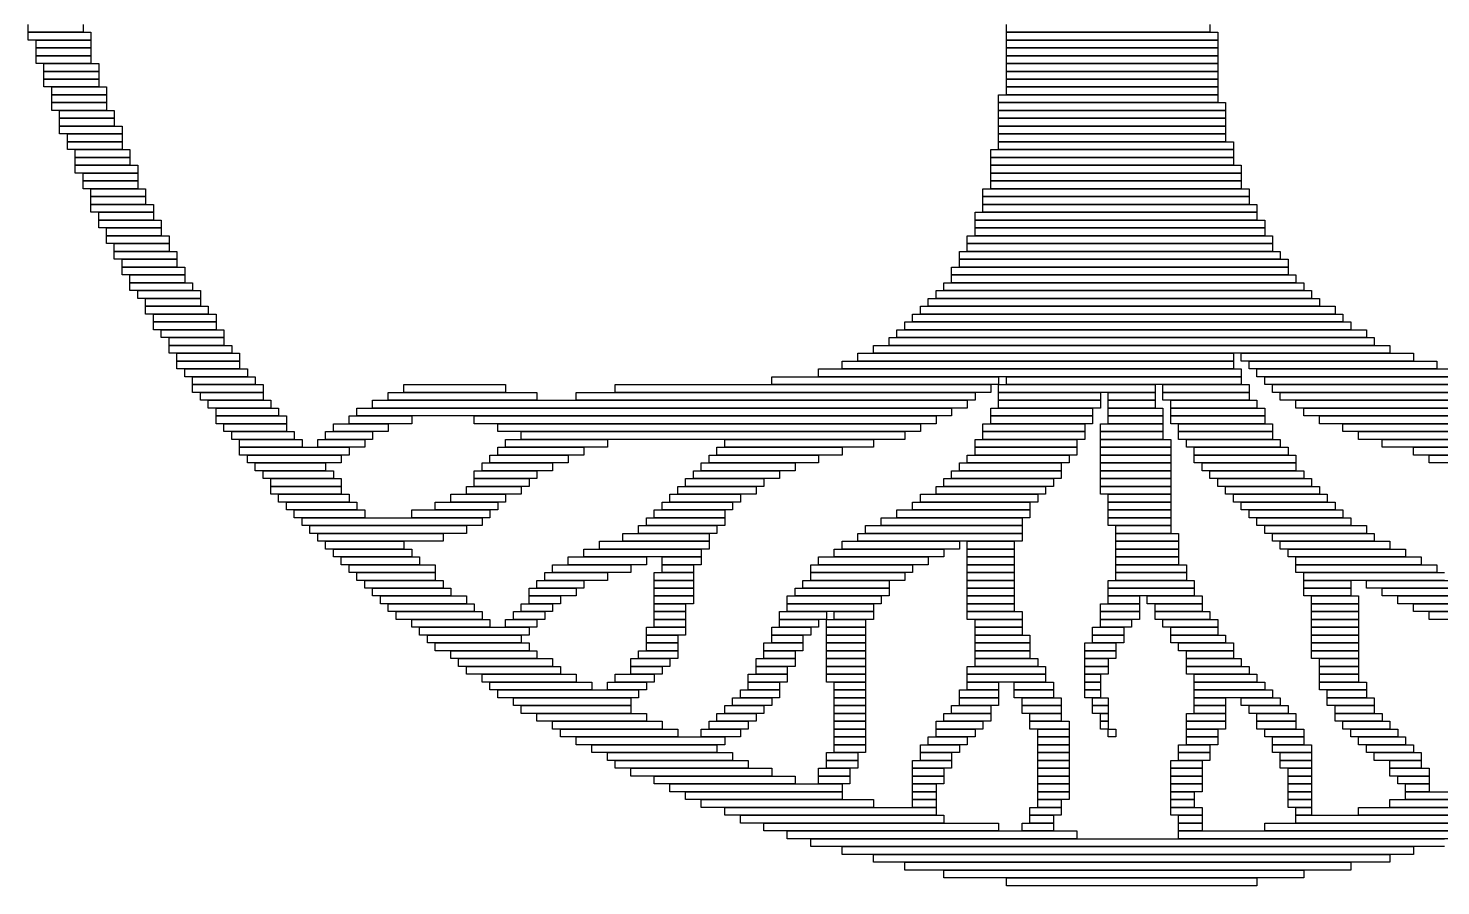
# Model space of a CAD drawing. Extents: x 28 to 995, y 169 to 891.
# Drawn here: x 34 to 214.5, y 596 to 705.5 of the extents above; entities that cross this region are included whole.
import ezdxf

# ---------------------------------------------------------------- set-up
doc = ezdxf.new("R2010")
doc.units = 0

msp = doc.modelspace()

# ---------------------------------------------------------------- linework, layer by layer
for p, q in [((34, 705), (34, 706)), ((41, 706), (41, 705)), ((159, 705), (159, 706)), ((185, 706), (185, 705)), ((41, 705), (34, 705)), ((34, 705), (42, 705)), ((34, 704), (34, 705)), ((42, 704), (34, 704)), ((35, 704), (42, 704)), ((35, 703), (35, 704)), ((42, 705), (42, 704)), ((42, 704), (42, 703)), ((185, 705), (159, 705)), ((159, 705), (186, 705)), ((159, 704), (159, 705)), ((186, 704), (159, 704)), ((159, 704), (186, 704)), ((159, 703), (159, 704)), ((186, 705), (186, 704)), ((186, 704), (186, 703)), ((42, 703), (35, 703)), ((35, 703), (42, 703)), ((35, 702), (35, 703)), ((42, 703), (42, 702)), ((186, 703), (159, 703)), ((159, 703), (186, 703)), ((159, 702), (159, 703)), ((186, 703), (186, 702)), ((42, 702), (35, 702)), ((35, 702), (42, 702)), ((35, 701), (35, 702)), ((42, 701), (35, 701)), ((36, 701), (43, 701)), ((36, 700), (36, 701)), ((42, 702), (42, 701)), ((43, 701), (43, 700)), ((186, 702), (159, 702)), ((159, 702), (186, 702)), ((159, 701), (159, 702)), ((186, 701), (159, 701)), ((159, 701), (186, 701)), ((159, 700), (159, 701)), ((186, 702), (186, 701)), ((186, 701), (186, 700)), ((43, 700), (36, 700)), ((36, 700), (43, 700)), ((36, 699), (36, 700)), ((43, 699), (36, 699)), ((36, 699), (43, 699)), ((36, 698), (36, 699)), ((43, 700), (43, 699)), ((43, 699), (43, 698)), ((186, 700), (159, 700)), ((159, 700), (186, 700)), ((159, 699), (159, 700)), ((186, 699), (159, 699)), ((159, 699), (186, 699)), ((159, 698), (159, 699)), ((186, 700), (186, 699)), ((186, 699), (186, 698)), ((43, 698), (36, 698)), ((37, 698), (44, 698)), ((37, 697), (37, 698)), ((44, 697), (37, 697)), ((37, 697), (44, 697)), ((37, 696), (37, 697)), ((44, 698), (44, 697)), ((44, 697), (44, 696)), ((158, 697), (186, 697)), ((158, 696), (158, 697)), ((186, 698), (159, 698)), ((159, 698), (186, 698)), ((159, 697), (159, 698)), ((186, 697), (159, 697)), ((186, 698), (186, 697)), ((186, 697), (186, 696)), ((44, 696), (37, 696)), ((37, 696), (44, 696)), ((37, 695), (37, 696)), ((44, 695), (37, 695)), ((38, 695), (45, 695)), ((38, 694), (38, 695)), ((44, 696), (44, 695)), ((45, 695), (45, 694)), ((186, 696), (158, 696)), ((158, 696), (187, 696)), ((158, 695), (158, 696)), ((187, 695), (158, 695)), ((158, 695), (187, 695)), ((158, 694), (158, 695)), ((187, 696), (187, 695)), ((187, 695), (187, 694)), ((45, 694), (38, 694)), ((38, 694), (45, 694)), ((38, 693), (38, 694)), ((45, 694), (45, 693)), ((187, 694), (158, 694)), ((158, 694), (187, 694)), ((158, 693), (158, 694)), ((187, 694), (187, 693)), ((45, 693), (38, 693)), ((38, 693), (46, 693)), ((38, 692), (38, 693)), ((46, 692), (38, 692)), ((39, 692), (46, 692)), ((39, 691), (39, 692)), ((46, 693), (46, 692)), ((46, 692), (46, 691)), ((187, 693), (158, 693)), ((158, 693), (187, 693)), ((158, 692), (158, 693)), ((187, 692), (158, 692)), ((158, 692), (187, 692)), ((158, 691), (158, 692)), ((187, 693), (187, 692)), ((187, 692), (187, 691)), ((46, 691), (39, 691)), ((39, 691), (46, 691)), ((39, 690), (39, 691)), ((46, 690), (39, 690)), ((40, 690), (47, 690)), ((40, 689), (40, 690)), ((46, 691), (46, 690)), ((47, 690), (47, 689)), ((157, 690), (188, 690)), ((157, 689), (157, 690)), ((187, 691), (158, 691)), ((158, 691), (188, 691)), ((158, 690), (158, 691)), ((188, 690), (158, 690)), ((188, 691), (188, 690)), ((188, 690), (188, 689)), ((47, 689), (40, 689)), ((40, 689), (47, 689)), ((40, 688), (40, 689)), ((47, 688), (40, 688)), ((40, 688), (48, 688)), ((40, 687), (40, 688)), ((47, 689), (47, 688)), ((48, 688), (48, 687)), ((188, 689), (157, 689)), ((157, 689), (188, 689)), ((157, 688), (157, 689)), ((188, 688), (157, 688)), ((157, 688), (189, 688)), ((157, 687), (157, 688)), ((188, 689), (188, 688)), ((189, 688), (189, 687)), ((48, 687), (40, 687)), ((41, 687), (48, 687)), ((41, 686), (41, 687)), ((48, 686), (41, 686)), ((41, 686), (48, 686)), ((41, 685), (41, 686)), ((48, 687), (48, 686)), ((48, 686), (48, 685)), ((189, 687), (157, 687)), ((157, 687), (189, 687)), ((157, 686), (157, 687)), ((189, 686), (157, 686)), ((157, 686), (189, 686)), ((157, 685), (157, 686)), ((189, 687), (189, 686)), ((189, 686), (189, 685)), ((48, 685), (41, 685)), ((42, 685), (49, 685)), ((42, 684), (42, 685)), ((49, 685), (49, 684)), ((156, 685), (190, 685)), ((156, 684), (156, 685)), ((189, 685), (157, 685)), ((190, 685), (190, 684)), ((49, 684), (42, 684)), ((42, 684), (49, 684)), ((42, 683), (42, 684)), ((49, 683), (42, 683)), ((42, 683), (50, 683)), ((42, 682), (42, 683)), ((49, 684), (49, 683)), ((50, 683), (50, 682)), ((190, 684), (156, 684)), ((156, 684), (190, 684)), ((156, 683), (156, 684)), ((190, 683), (156, 683)), ((156, 683), (191, 683)), ((156, 682), (156, 683)), ((190, 684), (190, 683)), ((191, 683), (191, 682)), ((50, 682), (42, 682)), ((43, 682), (50, 682)), ((43, 681), (43, 682)), ((50, 681), (43, 681)), ((43, 681), (51, 681)), ((43, 680), (43, 681)), ((50, 682), (50, 681)), ((51, 681), (51, 680)), ((155, 682), (191, 682)), ((155, 681), (155, 682)), ((191, 681), (155, 681)), ((155, 681), (192, 681)), ((155, 680), (155, 681)), ((191, 682), (156, 682)), ((191, 682), (191, 681)), ((192, 681), (192, 680)), ((51, 680), (43, 680)), ((44, 680), (51, 680)), ((44, 679), (44, 680)), ((51, 679), (44, 679)), ((44, 679), (52, 679)), ((44, 678), (44, 679)), ((51, 680), (51, 679)), ((52, 679), (52, 678)), ((154, 679), (193, 679)), ((154, 678), (154, 679)), ((192, 680), (155, 680)), ((155, 680), (192, 680)), ((155, 679), (155, 680)), ((192, 679), (155, 679)), ((192, 680), (192, 679)), ((193, 679), (193, 678)), ((52, 678), (44, 678)), ((45, 678), (52, 678)), ((45, 677), (45, 678)), ((52, 677), (45, 677)), ((45, 677), (53, 677)), ((45, 676), (45, 677)), ((52, 678), (52, 677)), ((53, 677), (53, 676)), ((153, 677), (194, 677)), ((153, 676), (153, 677)), ((193, 678), (154, 678)), ((154, 678), (193, 678)), ((154, 677), (154, 678)), ((193, 677), (154, 677)), ((193, 678), (193, 677)), ((194, 677), (194, 676)), ((53, 676), (45, 676)), ((46, 676), (53, 676)), ((46, 675), (46, 676)), ((53, 676), (53, 675)), ((194, 676), (153, 676)), ((153, 676), (195, 676)), ((153, 675), (153, 676)), ((195, 676), (195, 675)), ((53, 675), (46, 675)), ((46, 675), (54, 675)), ((46, 674), (46, 675)), ((54, 674), (46, 674)), ((47, 674), (54, 674)), ((47, 673), (47, 674)), ((54, 675), (54, 674)), ((54, 674), (54, 673)), ((152, 675), (195, 675)), ((152, 674), (152, 675)), ((195, 674), (152, 674)), ((152, 674), (196, 674)), ((152, 673), (152, 674)), ((195, 675), (153, 675)), ((195, 675), (195, 674)), ((196, 674), (196, 673)), ((54, 673), (47, 673)), ((47, 673), (55, 673)), ((47, 672), (47, 673)), ((55, 672), (47, 672)), ((48, 672), (56, 672)), ((48, 671), (48, 672)), ((55, 673), (55, 672)), ((56, 672), (56, 671)), ((150, 672), (198, 672)), ((150, 671), (150, 672)), ((151, 673), (197, 673)), ((151, 672), (151, 673)), ((197, 672), (151, 672)), ((196, 673), (152, 673)), ((197, 673), (197, 672)), ((198, 672), (198, 671)), ((56, 671), (48, 671)), ((49, 671), (56, 671)), ((49, 670), (49, 671)), ((56, 670), (49, 670)), ((49, 670), (57, 670)), ((49, 669), (49, 670)), ((56, 671), (56, 670)), ((57, 670), (57, 669)), ((148, 670), (201, 670)), ((148, 669), (148, 670)), ((149, 671), (199, 671)), ((149, 670), (149, 671)), ((199, 670), (149, 670)), ((198, 671), (150, 671)), ((199, 671), (199, 670)), ((201, 670), (201, 669)), ((57, 669), (49, 669)), ((50, 669), (58, 669)), ((50, 668), (50, 669)), ((58, 668), (50, 668)), ((50, 668), (58, 668)), ((50, 667), (50, 668)), ((58, 669), (58, 668)), ((58, 668), (58, 667)), ((146, 668), (203, 668)), ((146, 667), (146, 668)), ((147, 669), (202, 669)), ((147, 668), (147, 669)), ((202, 668), (147, 668)), ((201, 669), (148, 669)), ((202, 669), (202, 668)), ((203, 668), (203, 667)), ((58, 667), (50, 667)), ((51, 667), (59, 667)), ((51, 666), (51, 667)), ((59, 667), (59, 666)), ((145, 667), (205, 667)), ((145, 666), (145, 667)), ((203, 667), (146, 667)), ((205, 667), (205, 666)), ((59, 666), (51, 666)), ((52, 666), (59, 666)), ((52, 665), (52, 666)), ((59, 665), (52, 665)), ((52, 665), (60, 665)), ((52, 664), (52, 665)), ((59, 666), (59, 665)), ((60, 665), (60, 664)), ((142, 665), (208, 665)), ((142, 664), (142, 665)), ((144, 666), (206, 666)), ((144, 665), (144, 666)), ((206, 665), (144, 665)), ((205, 666), (145, 666)), ((206, 666), (206, 665)), ((208, 665), (208, 664)), ((60, 664), (52, 664)), ((53, 664), (61, 664)), ((53, 663), (53, 664)), ((61, 663), (53, 663)), ((53, 663), (61, 663)), ((53, 662), (53, 663)), ((61, 664), (61, 663)), ((61, 663), (61, 662)), ((138, 663), (188, 663)), ((138, 662), (138, 663)), ((140, 664), (188, 664)), ((140, 663), (140, 664)), ((188, 663), (140, 663)), ((208, 664), (142, 664)), ((188, 664), (188, 663)), ((188, 663), (188, 662)), ((189, 664), (211, 664)), ((189, 663), (189, 664)), ((211, 663), (189, 663)), ((190, 663), (214, 663)), ((190, 662), (190, 663)), ((211, 664), (211, 663)), ((214, 663), (214, 662)), ((61, 662), (53, 662)), ((54, 662), (62, 662)), ((54, 661), (54, 662)), ((62, 661), (54, 661)), ((55, 661), (63, 661)), ((55, 660), (55, 661)), ((62, 662), (62, 661)), ((63, 661), (63, 660)), ((129, 661), (158, 661)), ((129, 660), (129, 661)), ((135, 662), (189, 662)), ((135, 661), (135, 662)), ((189, 661), (135, 661)), ((188, 662), (138, 662)), ((158, 661), (158, 660)), ((159, 661), (189, 661)), ((159, 660), (159, 661)), ((189, 662), (189, 661)), ((189, 661), (189, 660)), ((214, 662), (190, 662)), ((191, 662), (219, 662)), ((191, 661), (191, 662)), ((219, 661), (191, 661)), ((192, 661), (239, 661)), ((192, 660), (192, 661)), ((63, 660), (55, 660)), ((55, 660), (64, 660)), ((55, 659), (55, 660)), ((64, 659), (55, 659)), ((56, 659), (64, 659)), ((56, 658), (56, 659)), ((64, 660), (64, 659)), ((64, 659), (64, 658)), ((80, 659), (99, 659)), ((80, 658), (80, 659)), ((82, 660), (95, 660)), ((82, 659), (82, 660)), ((95, 659), (82, 659)), ((95, 660), (95, 659)), ((99, 659), (99, 658)), ((104, 659), (155, 659)), ((104, 658), (104, 659)), ((109, 660), (157, 660)), ((109, 659), (109, 660)), ((157, 659), (109, 659)), ((158, 660), (129, 660)), ((155, 659), (155, 658)), ((157, 660), (157, 659)), ((158, 660), (178, 660)), ((158, 659), (158, 660)), ((178, 659), (158, 659)), ((158, 659), (171, 659)), ((158, 658), (158, 659)), ((189, 660), (159, 660)), ((171, 659), (171, 658)), ((172, 659), (178, 659)), ((172, 658), (172, 659)), ((178, 660), (178, 659)), ((178, 659), (178, 658)), ((179, 660), (190, 660)), ((179, 659), (179, 660)), ((190, 659), (179, 659)), ((179, 659), (190, 659)), ((179, 658), (179, 659)), ((190, 660), (190, 659)), ((190, 659), (190, 658)), ((239, 660), (192, 660)), ((193, 660), (243, 660)), ((193, 659), (193, 660)), ((243, 659), (193, 659)), ((194, 659), (246, 659)), ((194, 658), (194, 659)), ((64, 658), (56, 658)), ((57, 658), (65, 658)), ((57, 657), (57, 658)), ((65, 658), (65, 657)), ((78, 658), (154, 658)), ((78, 657), (78, 658)), ((99, 658), (80, 658)), ((155, 658), (104, 658)), ((154, 658), (154, 657)), ((171, 658), (158, 658)), ((158, 658), (171, 658)), ((158, 657), (158, 658)), ((171, 658), (171, 657)), ((178, 658), (172, 658)), ((172, 658), (178, 658)), ((172, 657), (172, 658)), ((178, 658), (178, 657)), ((190, 658), (179, 658)), ((180, 658), (191, 658)), ((180, 657), (180, 658)), ((191, 658), (191, 657)), ((246, 658), (194, 658)), ((196, 658), (271, 658)), ((196, 657), (196, 658)), ((65, 657), (57, 657)), ((58, 657), (66, 657)), ((58, 656), (58, 657)), ((66, 656), (58, 656)), ((58, 656), (67, 656)), ((58, 655), (58, 656)), ((66, 657), (66, 656)), ((67, 656), (67, 655)), ((75, 656), (83, 656)), ((75, 655), (75, 656)), ((76, 657), (152, 657)), ((76, 656), (76, 657)), ((152, 656), (76, 656)), ((154, 657), (78, 657)), ((83, 656), (83, 655)), ((91, 656), (150, 656)), ((91, 655), (91, 656)), ((150, 656), (150, 655)), ((152, 657), (152, 656)), ((157, 657), (170, 657)), ((157, 656), (157, 657)), ((170, 656), (157, 656)), ((157, 656), (170, 656)), ((157, 655), (157, 656)), ((171, 657), (158, 657)), ((170, 657), (170, 656)), ((170, 656), (170, 655)), ((178, 657), (172, 657)), ((172, 657), (179, 657)), ((172, 656), (172, 657)), ((179, 656), (172, 656)), ((172, 656), (179, 656)), ((172, 655), (172, 656)), ((179, 657), (179, 656)), ((179, 656), (179, 655)), ((191, 657), (180, 657)), ((180, 657), (192, 657)), ((180, 656), (180, 657)), ((192, 656), (180, 656)), ((180, 656), (192, 656)), ((180, 655), (180, 656)), ((192, 657), (192, 656)), ((192, 656), (192, 655)), ((271, 657), (196, 657)), ((197, 657), (273, 657)), ((197, 656), (197, 657)), ((273, 656), (197, 656)), ((199, 656), (258, 656)), ((199, 655), (199, 656)), ((67, 655), (58, 655)), ((59, 655), (67, 655)), ((59, 654), (59, 655)), ((67, 654), (59, 654)), ((60, 654), (68, 654)), ((60, 653), (60, 654)), ((67, 655), (67, 654)), ((68, 654), (68, 653)), ((72, 654), (78, 654)), ((72, 653), (72, 654)), ((73, 655), (80, 655)), ((73, 654), (73, 655)), ((80, 654), (73, 654)), ((83, 655), (75, 655)), ((78, 654), (78, 653)), ((80, 655), (80, 654)), ((150, 655), (91, 655)), ((94, 655), (148, 655)), ((94, 654), (94, 655)), ((148, 654), (94, 654)), ((97, 654), (146, 654)), ((97, 653), (97, 654)), ((146, 654), (146, 653)), ((148, 655), (148, 654)), ((156, 655), (169, 655)), ((156, 654), (156, 655)), ((169, 654), (156, 654)), ((156, 654), (169, 654)), ((156, 653), (156, 654)), ((170, 655), (157, 655)), ((169, 655), (169, 654)), ((169, 654), (169, 653)), ((171, 655), (179, 655)), ((171, 654), (171, 655)), ((179, 654), (171, 654)), ((171, 654), (179, 654)), ((171, 653), (171, 654)), ((179, 655), (172, 655)), ((179, 655), (179, 654)), ((179, 654), (179, 653)), ((192, 655), (180, 655)), ((181, 655), (193, 655)), ((181, 654), (181, 655)), ((193, 654), (181, 654)), ((181, 654), (193, 654)), ((181, 653), (181, 654)), ((193, 655), (193, 654)), ((193, 654), (193, 653)), ((258, 655), (199, 655)), ((202, 655), (253, 655)), ((202, 654), (202, 655)), ((253, 654), (202, 654)), ((204, 654), (229, 654)), ((204, 653), (204, 654)), ((68, 653), (60, 653)), ((61, 653), (69, 653)), ((61, 652), (61, 653)), ((69, 652), (61, 652)), ((61, 652), (75, 652)), ((61, 651), (61, 652)), ((69, 653), (69, 652)), ((71, 653), (77, 653)), ((71, 652), (71, 653)), ((77, 652), (71, 652)), ((78, 653), (72, 653)), ((75, 652), (75, 651)), ((77, 653), (77, 652)), ((94, 652), (105, 652)), ((94, 651), (94, 652)), ((95, 653), (108, 653)), ((95, 652), (95, 653)), ((108, 652), (95, 652)), ((146, 653), (97, 653)), ((105, 652), (105, 651)), ((108, 653), (108, 652)), ((122, 652), (138, 652)), ((122, 651), (122, 652)), ((123, 653), (142, 653)), ((123, 652), (123, 653)), ((142, 652), (123, 652)), ((138, 652), (138, 651)), ((142, 653), (142, 652)), ((155, 653), (168, 653)), ((155, 652), (155, 653)), ((168, 652), (155, 652)), ((155, 652), (168, 652)), ((155, 651), (155, 652)), ((169, 653), (156, 653)), ((168, 653), (168, 652)), ((168, 652), (168, 651)), ((179, 653), (171, 653)), ((171, 653), (180, 653)), ((171, 652), (171, 653)), ((180, 652), (171, 652)), ((171, 652), (180, 652)), ((171, 651), (171, 652)), ((180, 653), (180, 652)), ((180, 652), (180, 651)), ((193, 653), (181, 653)), ((182, 653), (194, 653)), ((182, 652), (182, 653)), ((194, 652), (182, 652)), ((183, 652), (195, 652)), ((183, 651), (183, 652)), ((194, 653), (194, 652)), ((195, 652), (195, 651)), ((229, 653), (204, 653)), ((207, 653), (224, 653)), ((207, 652), (207, 653)), ((224, 652), (207, 652)), ((211, 652), (226, 652)), ((211, 651), (211, 652)), ((75, 651), (61, 651)), ((62, 651), (74, 651)), ((62, 650), (62, 651)), ((74, 650), (62, 650)), ((63, 650), (72, 650)), ((63, 649), (63, 650)), ((72, 650), (72, 649)), ((74, 651), (74, 650)), ((92, 650), (101, 650)), ((92, 649), (92, 650)), ((93, 651), (103, 651)), ((93, 650), (93, 651)), ((103, 650), (93, 650)), ((105, 651), (94, 651)), ((101, 650), (101, 649)), ((103, 651), (103, 650)), ((120, 650), (132, 650)), ((120, 649), (120, 650)), ((121, 651), (135, 651)), ((121, 650), (121, 651)), ((135, 650), (121, 650)), ((138, 651), (122, 651)), ((132, 650), (132, 649)), ((135, 651), (135, 650)), ((153, 650), (166, 650)), ((153, 649), (153, 650)), ((154, 651), (167, 651)), ((154, 650), (154, 651)), ((167, 650), (154, 650)), ((168, 651), (155, 651)), ((166, 650), (166, 649)), ((167, 651), (167, 650)), ((180, 651), (171, 651)), ((171, 651), (180, 651)), ((171, 650), (171, 651)), ((180, 650), (171, 650)), ((171, 650), (180, 650)), ((171, 649), (171, 650)), ((180, 651), (180, 650)), ((180, 650), (180, 649)), ((195, 651), (183, 651)), ((183, 651), (196, 651)), ((183, 650), (183, 651)), ((196, 650), (183, 650)), ((184, 650), (196, 650)), ((184, 649), (184, 650)), ((196, 651), (196, 650)), ((196, 650), (196, 649)), ((226, 651), (211, 651)), ((213, 651), (227, 651)), ((213, 650), (213, 651)), ((227, 650), (213, 650)), ((72, 649), (63, 649)), ((64, 649), (73, 649)), ((64, 648), (64, 649)), ((73, 648), (64, 648)), ((65, 648), (74, 648)), ((65, 647), (65, 648)), ((73, 649), (73, 648)), ((74, 648), (74, 647)), ((91, 649), (99, 649)), ((91, 648), (91, 649)), ((99, 648), (91, 648)), ((91, 648), (98, 648)), ((91, 647), (91, 648)), ((101, 649), (92, 649)), ((98, 648), (98, 647)), ((99, 649), (99, 648)), ((118, 648), (128, 648)), ((118, 647), (118, 648)), ((119, 649), (130, 649)), ((119, 648), (119, 649)), ((130, 648), (119, 648)), ((132, 649), (120, 649)), ((128, 648), (128, 647)), ((130, 649), (130, 648)), ((151, 648), (165, 648)), ((151, 647), (151, 648)), ((152, 649), (166, 649)), ((152, 648), (152, 649)), ((166, 648), (152, 648)), ((166, 649), (153, 649)), ((165, 648), (165, 647)), ((166, 649), (166, 648)), ((180, 649), (171, 649)), ((171, 649), (180, 649)), ((171, 648), (171, 649)), ((180, 648), (171, 648)), ((171, 648), (180, 648)), ((171, 647), (171, 648)), ((180, 649), (180, 648)), ((180, 648), (180, 647)), ((196, 649), (184, 649)), ((185, 649), (197, 649)), ((185, 648), (185, 649)), ((197, 648), (185, 648)), ((186, 648), (198, 648)), ((186, 647), (186, 648)), ((197, 649), (197, 648)), ((198, 648), (198, 647)), ((74, 647), (65, 647)), ((65, 647), (74, 647)), ((65, 646), (65, 647)), ((74, 647), (74, 646)), ((90, 647), (97, 647)), ((90, 646), (90, 647)), ((98, 647), (91, 647)), ((97, 647), (97, 646)), ((117, 647), (127, 647)), ((117, 646), (117, 647)), ((128, 647), (118, 647)), ((127, 647), (127, 646)), ((150, 647), (164, 647)), ((150, 646), (150, 647)), ((165, 647), (151, 647)), ((164, 647), (164, 646)), ((180, 647), (171, 647)), ((171, 647), (180, 647)), ((171, 646), (171, 647)), ((180, 647), (180, 646)), ((198, 647), (186, 647)), ((187, 647), (199, 647)), ((187, 646), (187, 647)), ((199, 647), (199, 646)), ((74, 646), (65, 646)), ((66, 646), (75, 646)), ((66, 645), (66, 646)), ((75, 645), (66, 645)), ((67, 645), (76, 645)), ((67, 644), (67, 645)), ((75, 646), (75, 645)), ((76, 645), (76, 644)), ((86, 645), (94, 645)), ((86, 644), (86, 645)), ((88, 646), (95, 646)), ((88, 645), (88, 646)), ((95, 645), (88, 645)), ((97, 646), (90, 646)), ((94, 645), (94, 644)), ((95, 646), (95, 645)), ((115, 645), (124, 645)), ((115, 644), (115, 645)), ((116, 646), (125, 646)), ((116, 645), (116, 646)), ((125, 645), (116, 645)), ((127, 646), (117, 646)), ((124, 645), (124, 644)), ((125, 646), (125, 645)), ((147, 645), (162, 645)), ((147, 644), (147, 645)), ((148, 646), (163, 646)), ((148, 645), (148, 646)), ((163, 645), (148, 645)), ((164, 646), (150, 646)), ((162, 645), (162, 644)), ((163, 646), (163, 645)), ((180, 646), (171, 646)), ((172, 646), (180, 646)), ((172, 645), (172, 646)), ((180, 645), (172, 645)), ((172, 645), (180, 645)), ((172, 644), (172, 645)), ((180, 646), (180, 645)), ((180, 645), (180, 644)), ((199, 646), (187, 646)), ((188, 646), (200, 646)), ((188, 645), (188, 646)), ((200, 645), (188, 645)), ((189, 645), (201, 645)), ((189, 644), (189, 645)), ((200, 646), (200, 645)), ((201, 645), (201, 644)), ((76, 644), (67, 644)), ((68, 644), (77, 644)), ((68, 643), (68, 644)), ((77, 643), (68, 643)), ((69, 643), (92, 643)), ((69, 642), (69, 643)), ((77, 644), (77, 643)), ((83, 644), (93, 644)), ((83, 643), (83, 644)), ((93, 643), (83, 643)), ((94, 644), (86, 644)), ((92, 643), (92, 642)), ((93, 644), (93, 643)), ((113, 643), (123, 643)), ((113, 642), (113, 643)), ((114, 644), (123, 644)), ((114, 643), (114, 644)), ((123, 643), (114, 643)), ((124, 644), (115, 644)), ((123, 644), (123, 643)), ((123, 643), (123, 642)), ((143, 643), (161, 643)), ((143, 642), (143, 643)), ((145, 644), (162, 644)), ((145, 643), (145, 644)), ((162, 643), (145, 643)), ((162, 644), (147, 644)), ((161, 643), (161, 642)), ((162, 644), (162, 643)), ((180, 644), (172, 644)), ((172, 644), (180, 644)), ((172, 643), (172, 644)), ((180, 643), (172, 643)), ((172, 643), (180, 643)), ((172, 642), (172, 643)), ((180, 644), (180, 643)), ((180, 643), (180, 642)), ((201, 644), (189, 644)), ((190, 644), (202, 644)), ((190, 643), (190, 644)), ((202, 643), (190, 643)), ((191, 643), (203, 643)), ((191, 642), (191, 643)), ((202, 644), (202, 643)), ((203, 643), (203, 642)), ((92, 642), (69, 642)), ((70, 642), (90, 642)), ((70, 641), (70, 642)), ((90, 641), (70, 641)), ((71, 641), (87, 641)), ((71, 640), (71, 641)), ((87, 641), (87, 640)), ((90, 642), (90, 641)), ((110, 641), (121, 641)), ((110, 640), (110, 641)), ((112, 642), (122, 642)), ((112, 641), (112, 642)), ((122, 641), (112, 641)), ((123, 642), (113, 642)), ((121, 641), (121, 640)), ((122, 642), (122, 641)), ((140, 641), (161, 641)), ((140, 640), (140, 641)), ((141, 642), (161, 642)), ((141, 641), (141, 642)), ((161, 641), (141, 641)), ((161, 642), (143, 642)), ((161, 642), (161, 641)), ((161, 641), (161, 640)), ((180, 642), (172, 642)), ((173, 642), (180, 642)), ((173, 641), (173, 642)), ((180, 641), (173, 641)), ((173, 641), (181, 641)), ((173, 640), (173, 641)), ((180, 642), (180, 641)), ((181, 641), (181, 640)), ((203, 642), (191, 642)), ((192, 642), (205, 642)), ((192, 641), (192, 642)), ((205, 641), (192, 641)), ((193, 641), (206, 641)), ((193, 640), (193, 641)), ((205, 642), (205, 641)), ((206, 641), (206, 640)), ((87, 640), (71, 640)), ((72, 640), (82, 640)), ((72, 639), (72, 640)), ((82, 639), (72, 639)), ((73, 639), (83, 639)), ((73, 638), (73, 639)), ((82, 640), (82, 639)), ((83, 639), (83, 638)), ((105, 639), (120, 639)), ((105, 638), (105, 639)), ((107, 640), (121, 640)), ((107, 639), (107, 640)), ((121, 639), (107, 639)), ((121, 640), (110, 640)), ((120, 639), (120, 638)), ((121, 640), (121, 639)), ((137, 639), (151, 639)), ((137, 638), (137, 639)), ((138, 640), (153, 640)), ((138, 639), (138, 640)), ((153, 639), (138, 639)), ((161, 640), (140, 640)), ((151, 639), (151, 638)), ((153, 640), (153, 639)), ((154, 640), (160, 640)), ((154, 639), (154, 640)), ((160, 639), (154, 639)), ((154, 639), (160, 639)), ((154, 638), (154, 639)), ((160, 640), (160, 639)), ((160, 639), (160, 638)), ((181, 640), (173, 640)), ((173, 640), (181, 640)), ((173, 639), (173, 640)), ((181, 639), (173, 639)), ((173, 639), (181, 639)), ((173, 638), (173, 639)), ((181, 640), (181, 639)), ((181, 639), (181, 638)), ((206, 640), (193, 640)), ((194, 640), (208, 640)), ((194, 639), (194, 640)), ((208, 639), (194, 639)), ((195, 639), (210, 639)), ((195, 638), (195, 639)), ((208, 640), (208, 639)), ((210, 639), (210, 638)), ((83, 638), (73, 638)), ((74, 638), (84, 638)), ((74, 637), (74, 638)), ((84, 638), (84, 637)), ((103, 638), (113, 638)), ((103, 637), (103, 638)), ((120, 638), (105, 638)), ((113, 638), (113, 637)), ((115, 638), (120, 638)), ((115, 637), (115, 638)), ((120, 638), (120, 637)), ((135, 638), (149, 638)), ((135, 637), (135, 638)), ((151, 638), (137, 638)), ((149, 638), (149, 637)), ((160, 638), (154, 638)), ((154, 638), (160, 638)), ((154, 637), (154, 638)), ((160, 638), (160, 637)), ((181, 638), (173, 638)), ((173, 638), (181, 638)), ((173, 637), (173, 638)), ((181, 638), (181, 637)), ((210, 638), (195, 638)), ((196, 638), (212, 638)), ((196, 637), (196, 638)), ((212, 638), (212, 637)), ((84, 637), (74, 637)), ((75, 637), (86, 637)), ((75, 636), (75, 637)), ((86, 636), (75, 636)), ((76, 636), (86, 636)), ((76, 635), (76, 636)), ((86, 637), (86, 636)), ((86, 636), (86, 635)), ((100, 636), (108, 636)), ((100, 635), (100, 636)), ((101, 637), (111, 637)), ((101, 636), (101, 637)), ((111, 636), (101, 636)), ((113, 637), (103, 637)), ((108, 636), (108, 635)), ((111, 637), (111, 636)), ((114, 636), (119, 636)), ((114, 635), (114, 636)), ((120, 637), (115, 637)), ((115, 637), (119, 637)), ((115, 636), (115, 637)), ((119, 636), (115, 636)), ((119, 637), (119, 636)), ((119, 636), (119, 635)), ((134, 637), (147, 637)), ((134, 636), (134, 637)), ((147, 636), (134, 636)), ((134, 636), (146, 636)), ((134, 635), (134, 636)), ((149, 637), (135, 637)), ((146, 636), (146, 635)), ((147, 637), (147, 636)), ((160, 637), (154, 637)), ((154, 637), (160, 637)), ((154, 636), (154, 637)), ((160, 636), (154, 636)), ((154, 636), (160, 636)), ((154, 635), (154, 636)), ((160, 637), (160, 636)), ((160, 636), (160, 635)), ((181, 637), (173, 637)), ((173, 637), (182, 637)), ((173, 636), (173, 637)), ((182, 636), (173, 636)), ((173, 636), (182, 636)), ((173, 635), (173, 636)), ((182, 637), (182, 636)), ((182, 636), (182, 635)), ((212, 637), (196, 637)), ((196, 637), (214, 637)), ((196, 636), (196, 637)), ((214, 636), (196, 636)), ((197, 636), (215, 636)), ((197, 635), (197, 636)), ((214, 637), (214, 636)), ((86, 635), (76, 635)), ((77, 635), (87, 635)), ((77, 634), (77, 635)), ((87, 634), (77, 634)), ((78, 634), (88, 634)), ((78, 633), (78, 634)), ((87, 635), (87, 634)), ((88, 634), (88, 633)), ((98, 634), (104, 634)), ((98, 633), (98, 634)), ((99, 635), (105, 635)), ((99, 634), (99, 635)), ((105, 634), (99, 634)), ((108, 635), (100, 635)), ((104, 634), (104, 633)), ((105, 635), (105, 634)), ((119, 635), (114, 635)), ((114, 635), (119, 635)), ((114, 634), (114, 635)), ((119, 634), (114, 634)), ((114, 634), (119, 634)), ((114, 633), (114, 634)), ((119, 635), (119, 634)), ((119, 634), (119, 633)), ((132, 634), (144, 634)), ((132, 633), (132, 634)), ((133, 635), (144, 635)), ((133, 634), (133, 635)), ((144, 634), (133, 634)), ((146, 635), (134, 635)), ((144, 635), (144, 634)), ((144, 634), (144, 633)), ((160, 635), (154, 635)), ((154, 635), (160, 635)), ((154, 634), (154, 635)), ((160, 634), (154, 634)), ((154, 634), (160, 634)), ((154, 633), (154, 634)), ((160, 635), (160, 634)), ((160, 634), (160, 633)), ((172, 635), (183, 635)), ((172, 634), (172, 635)), ((183, 634), (172, 634)), ((172, 634), (183, 634)), ((172, 633), (172, 634)), ((182, 635), (173, 635)), ((183, 635), (183, 634)), ((183, 634), (183, 633)), ((215, 635), (197, 635)), ((197, 635), (203, 635)), ((197, 634), (197, 635)), ((203, 634), (197, 634)), ((197, 634), (203, 634)), ((197, 633), (197, 634)), ((203, 635), (203, 634)), ((203, 634), (203, 633)), ((205, 635), (217, 635)), ((205, 634), (205, 635)), ((217, 634), (205, 634)), ((207, 634), (218, 634)), ((207, 633), (207, 634)), ((88, 633), (78, 633)), ((79, 633), (90, 633)), ((79, 632), (79, 633)), ((90, 632), (79, 632)), ((80, 632), (91, 632)), ((80, 631), (80, 632)), ((90, 633), (90, 632)), ((91, 632), (91, 631)), ((97, 632), (101, 632)), ((97, 631), (97, 632)), ((104, 633), (98, 633)), ((98, 633), (102, 633)), ((98, 632), (98, 633)), ((102, 632), (98, 632)), ((101, 632), (101, 631)), ((102, 633), (102, 632)), ((119, 633), (114, 633)), ((114, 633), (119, 633)), ((114, 632), (114, 633)), ((119, 632), (114, 632)), ((114, 632), (118, 632)), ((114, 631), (114, 632)), ((118, 632), (118, 631)), ((119, 633), (119, 632)), ((131, 633), (143, 633)), ((131, 632), (131, 633)), ((143, 632), (131, 632)), ((131, 632), (142, 632)), ((131, 631), (131, 632)), ((144, 633), (132, 633)), ((142, 632), (142, 631)), ((143, 633), (143, 632)), ((160, 633), (154, 633)), ((154, 633), (160, 633)), ((154, 632), (154, 633)), ((160, 632), (154, 632)), ((154, 632), (160, 632)), ((154, 631), (154, 632)), ((160, 633), (160, 632)), ((160, 632), (160, 631)), ((171, 632), (176, 632)), ((171, 631), (171, 632)), ((183, 633), (172, 633)), ((172, 633), (176, 633)), ((172, 632), (172, 633)), ((176, 632), (172, 632)), ((176, 633), (176, 632)), ((176, 632), (176, 631)), ((177, 633), (184, 633)), ((177, 632), (177, 633)), ((184, 632), (177, 632)), ((178, 632), (184, 632)), ((178, 631), (178, 632)), ((184, 633), (184, 632)), ((184, 632), (184, 631)), ((203, 633), (197, 633)), ((198, 633), (204, 633)), ((198, 632), (198, 633)), ((204, 632), (198, 632)), ((198, 632), (204, 632)), ((198, 631), (198, 632)), ((204, 633), (204, 632)), ((204, 632), (204, 631)), ((218, 633), (207, 633)), ((209, 633), (219, 633)), ((209, 632), (209, 633)), ((219, 632), (209, 632)), ((211, 632), (220, 632)), ((211, 631), (211, 632)), ((91, 631), (80, 631)), ((81, 631), (92, 631)), ((81, 630), (81, 631)), ((92, 630), (81, 630)), ((83, 630), (93, 630)), ((83, 629), (83, 630)), ((92, 631), (92, 630)), ((93, 630), (93, 629)), ((95, 630), (99, 630)), ((95, 629), (95, 630)), ((96, 631), (100, 631)), ((96, 630), (96, 631)), ((100, 630), (96, 630)), ((101, 631), (97, 631)), ((99, 630), (99, 629)), ((100, 631), (100, 630)), ((118, 631), (114, 631)), ((114, 631), (118, 631)), ((114, 630), (114, 631)), ((118, 630), (114, 630)), ((114, 630), (118, 630)), ((114, 629), (114, 630)), ((118, 631), (118, 630)), ((118, 630), (118, 629)), ((130, 631), (136, 631)), ((130, 630), (130, 631)), ((136, 630), (130, 630)), ((130, 630), (135, 630)), ((130, 629), (130, 630)), ((142, 631), (131, 631)), ((135, 630), (135, 629)), ((136, 631), (136, 630)), ((136, 630), (141, 630)), ((136, 629), (136, 630)), ((137, 631), (142, 631)), ((137, 630), (137, 631)), ((142, 630), (137, 630)), ((141, 630), (141, 629)), ((142, 631), (142, 630)), ((160, 631), (154, 631)), ((154, 631), (161, 631)), ((154, 630), (154, 631)), ((161, 630), (154, 630)), ((155, 630), (161, 630)), ((155, 629), (155, 630)), ((161, 631), (161, 630)), ((161, 630), (161, 629)), ((176, 631), (171, 631)), ((171, 631), (176, 631)), ((171, 630), (171, 631)), ((176, 630), (171, 630)), ((171, 630), (175, 630)), ((171, 629), (171, 630)), ((175, 630), (175, 629)), ((176, 631), (176, 630)), ((184, 631), (178, 631)), ((178, 631), (185, 631)), ((178, 630), (178, 631)), ((185, 630), (178, 630)), ((179, 630), (186, 630)), ((179, 629), (179, 630)), ((185, 631), (185, 630)), ((186, 630), (186, 629)), ((204, 631), (198, 631)), ((198, 631), (204, 631)), ((198, 630), (198, 631)), ((204, 630), (198, 630)), ((198, 630), (204, 630)), ((198, 629), (198, 630)), ((204, 631), (204, 630)), ((204, 630), (204, 629)), ((220, 631), (211, 631)), ((213, 631), (221, 631)), ((213, 630), (213, 631)), ((221, 630), (213, 630)), ((93, 629), (83, 629)), ((84, 629), (98, 629)), ((84, 628), (84, 629)), ((99, 629), (95, 629)), ((98, 629), (98, 628)), ((113, 629), (118, 629)), ((113, 628), (113, 629)), ((118, 629), (114, 629)), ((118, 629), (118, 628)), ((129, 629), (134, 629)), ((129, 628), (129, 629)), ((135, 629), (130, 629)), ((134, 629), (134, 628)), ((141, 629), (136, 629)), ((136, 629), (141, 629)), ((136, 628), (136, 629)), ((141, 629), (141, 628)), ((161, 629), (155, 629)), ((155, 629), (161, 629)), ((155, 628), (155, 629)), ((161, 629), (161, 628)), ((170, 629), (174, 629)), ((170, 628), (170, 629)), ((175, 629), (171, 629)), ((174, 629), (174, 628)), ((186, 629), (179, 629)), ((180, 629), (186, 629)), ((180, 628), (180, 629)), ((186, 629), (186, 628)), ((204, 629), (198, 629)), ((198, 629), (204, 629)), ((198, 628), (198, 629)), ((204, 629), (204, 628)), ((98, 628), (84, 628)), ((85, 628), (97, 628)), ((85, 627), (85, 628)), ((97, 627), (85, 627)), ((86, 627), (98, 627)), ((86, 626), (86, 627)), ((97, 628), (97, 627)), ((98, 627), (98, 626)), ((118, 628), (113, 628)), ((113, 628), (117, 628)), ((113, 627), (113, 628)), ((117, 627), (113, 627)), ((113, 627), (117, 627)), ((113, 626), (113, 627)), ((117, 628), (117, 627)), ((117, 627), (117, 626)), ((128, 627), (133, 627)), ((128, 626), (128, 627)), ((134, 628), (129, 628)), ((129, 628), (133, 628)), ((129, 627), (129, 628)), ((133, 627), (129, 627)), ((133, 628), (133, 627)), ((133, 627), (133, 626)), ((141, 628), (136, 628)), ((136, 628), (141, 628)), ((136, 627), (136, 628)), ((141, 627), (136, 627)), ((136, 627), (141, 627)), ((136, 626), (136, 627)), ((141, 628), (141, 627)), ((141, 627), (141, 626)), ((161, 628), (155, 628)), ((155, 628), (162, 628)), ((155, 627), (155, 628)), ((162, 627), (155, 627)), ((155, 627), (162, 627)), ((155, 626), (155, 627)), ((162, 628), (162, 627)), ((162, 627), (162, 626)), ((169, 627), (173, 627)), ((169, 626), (169, 627)), ((174, 628), (170, 628)), ((170, 628), (174, 628)), ((170, 627), (170, 628)), ((174, 627), (170, 627)), ((173, 627), (173, 626)), ((174, 628), (174, 627)), ((186, 628), (180, 628)), ((180, 628), (187, 628)), ((180, 627), (180, 628)), ((187, 627), (180, 627)), ((181, 627), (188, 627)), ((181, 626), (181, 627)), ((187, 628), (187, 627)), ((188, 627), (188, 626)), ((204, 628), (198, 628)), ((198, 628), (204, 628)), ((198, 627), (198, 628)), ((204, 627), (198, 627)), ((198, 627), (204, 627)), ((198, 626), (198, 627)), ((204, 628), (204, 627)), ((204, 627), (204, 626)), ((98, 626), (86, 626)), ((88, 626), (99, 626)), ((88, 625), (88, 626)), ((99, 625), (88, 625)), ((89, 625), (101, 625)), ((89, 624), (89, 625)), ((99, 626), (99, 625)), ((101, 625), (101, 624)), ((111, 625), (116, 625)), ((111, 624), (111, 625)), ((112, 626), (117, 626)), ((112, 625), (112, 626)), ((117, 625), (112, 625)), ((117, 626), (113, 626)), ((116, 625), (116, 624)), ((117, 626), (117, 625)), ((127, 625), (132, 625)), ((127, 624), (127, 625)), ((133, 626), (128, 626)), ((128, 626), (132, 626)), ((128, 625), (128, 626)), ((132, 625), (128, 625)), ((132, 626), (132, 625)), ((132, 625), (132, 624)), ((141, 626), (136, 626)), ((136, 626), (141, 626)), ((136, 625), (136, 626)), ((141, 625), (136, 625)), ((136, 625), (141, 625)), ((136, 624), (136, 625)), ((141, 626), (141, 625)), ((141, 625), (141, 624)), ((162, 626), (155, 626)), ((155, 626), (162, 626)), ((155, 625), (155, 626)), ((162, 625), (155, 625)), ((155, 625), (163, 625)), ((155, 624), (155, 625)), ((162, 626), (162, 625)), ((163, 625), (163, 624)), ((173, 626), (169, 626)), ((169, 626), (173, 626)), ((169, 625), (169, 626)), ((173, 625), (169, 625)), ((169, 625), (172, 625)), ((169, 624), (169, 625)), ((172, 625), (172, 624)), ((173, 626), (173, 625)), ((188, 626), (181, 626)), ((182, 626), (188, 626)), ((182, 625), (182, 626)), ((188, 625), (182, 625)), ((182, 625), (189, 625)), ((182, 624), (182, 625)), ((188, 626), (188, 625)), ((189, 625), (189, 624)), ((204, 626), (198, 626)), ((198, 626), (204, 626)), ((198, 625), (198, 626)), ((204, 625), (198, 625)), ((199, 625), (204, 625)), ((199, 624), (199, 625)), ((204, 626), (204, 625)), ((204, 625), (204, 624)), ((101, 624), (89, 624)), ((90, 624), (102, 624)), ((90, 623), (90, 624)), ((102, 623), (90, 623)), ((92, 623), (104, 623)), ((92, 622), (92, 623)), ((102, 624), (102, 623)), ((104, 623), (104, 622)), ((109, 623), (114, 623)), ((109, 622), (109, 623)), ((116, 624), (111, 624)), ((111, 624), (115, 624)), ((111, 623), (111, 624)), ((115, 623), (111, 623)), ((114, 623), (114, 622)), ((115, 624), (115, 623)), ((126, 623), (131, 623)), ((126, 622), (126, 623)), ((132, 624), (127, 624)), ((127, 624), (131, 624)), ((127, 623), (127, 624)), ((131, 623), (127, 623)), ((131, 624), (131, 623)), ((131, 623), (131, 622)), ((141, 624), (136, 624)), ((136, 624), (141, 624)), ((136, 623), (136, 624)), ((141, 623), (136, 623)), ((136, 623), (141, 623)), ((136, 622), (136, 623)), ((141, 624), (141, 623)), ((141, 623), (141, 622)), ((154, 624), (164, 624)), ((154, 623), (154, 624)), ((164, 623), (154, 623)), ((154, 623), (164, 623)), ((154, 622), (154, 623)), ((163, 624), (155, 624)), ((164, 624), (164, 623)), ((164, 623), (164, 622)), ((172, 624), (169, 624)), ((169, 624), (172, 624)), ((169, 623), (169, 624)), ((172, 623), (169, 623)), ((169, 623), (171, 623)), ((169, 622), (169, 623)), ((171, 623), (171, 622)), ((172, 624), (172, 623)), ((189, 624), (182, 624)), ((182, 624), (190, 624)), ((182, 623), (182, 624)), ((190, 623), (182, 623)), ((183, 623), (191, 623)), ((183, 622), (183, 623)), ((190, 624), (190, 623)), ((191, 623), (191, 622)), ((204, 624), (199, 624)), ((199, 624), (204, 624)), ((199, 623), (199, 624)), ((204, 623), (199, 623)), ((199, 623), (204, 623)), ((199, 622), (199, 623)), ((204, 624), (204, 623)), ((204, 623), (204, 622)), ((104, 622), (92, 622)), ((93, 622), (106, 622)), ((93, 621), (93, 622)), ((106, 621), (93, 621)), ((94, 621), (112, 621)), ((94, 620), (94, 621)), ((106, 622), (106, 621)), ((108, 622), (113, 622)), ((108, 621), (108, 622)), ((113, 621), (108, 621)), ((114, 622), (109, 622)), ((112, 621), (112, 620)), ((113, 622), (113, 621)), ((125, 621), (130, 621)), ((125, 620), (125, 621)), ((131, 622), (126, 622)), ((126, 622), (130, 622)), ((126, 621), (126, 622)), ((130, 621), (126, 621)), ((130, 622), (130, 621)), ((130, 621), (130, 620)), ((141, 622), (136, 622)), ((137, 622), (141, 622)), ((137, 621), (137, 622)), ((141, 621), (137, 621)), ((137, 621), (141, 621)), ((137, 620), (137, 621)), ((141, 622), (141, 621)), ((141, 621), (141, 620)), ((153, 621), (158, 621)), ((153, 620), (153, 621)), ((164, 622), (154, 622)), ((154, 622), (158, 622)), ((154, 621), (154, 622)), ((158, 621), (154, 621)), ((158, 622), (158, 621)), ((158, 621), (158, 620)), ((160, 622), (165, 622)), ((160, 621), (160, 622)), ((165, 621), (160, 621)), ((160, 621), (165, 621)), ((160, 620), (160, 621)), ((165, 622), (165, 621)), ((165, 621), (165, 620)), ((171, 622), (169, 622)), ((169, 622), (171, 622)), ((169, 621), (169, 622)), ((171, 621), (169, 621)), ((169, 621), (171, 621)), ((169, 620), (169, 621)), ((171, 622), (171, 621)), ((171, 621), (171, 620)), ((191, 622), (183, 622)), ((183, 622), (192, 622)), ((183, 621), (183, 622)), ((192, 621), (183, 621)), ((183, 621), (193, 621)), ((183, 620), (183, 621)), ((192, 622), (192, 621)), ((193, 621), (193, 620)), ((204, 622), (199, 622)), ((199, 622), (205, 622)), ((199, 621), (199, 622)), ((205, 621), (199, 621)), ((200, 621), (205, 621)), ((200, 620), (200, 621)), ((205, 622), (205, 621)), ((205, 621), (205, 620)), ((112, 620), (94, 620)), ((96, 620), (111, 620)), ((96, 619), (96, 620)), ((111, 620), (111, 619)), ((124, 620), (129, 620)), ((124, 619), (124, 620)), ((130, 620), (125, 620)), ((129, 620), (129, 619)), ((141, 620), (137, 620)), ((137, 620), (141, 620)), ((137, 619), (137, 620)), ((141, 620), (141, 619)), ((158, 620), (153, 620)), ((153, 620), (158, 620)), ((153, 619), (153, 620)), ((158, 620), (158, 619)), ((165, 620), (160, 620)), ((161, 620), (166, 620)), ((161, 619), (161, 620)), ((166, 620), (166, 619)), ((171, 620), (169, 620)), ((170, 620), (172, 620)), ((170, 619), (170, 620)), ((172, 620), (172, 619)), ((193, 620), (183, 620)), ((183, 620), (187, 620)), ((183, 619), (183, 620)), ((187, 620), (187, 619)), ((189, 620), (194, 620)), ((189, 619), (189, 620)), ((194, 620), (194, 619)), ((205, 620), (200, 620)), ((200, 620), (206, 620)), ((200, 619), (200, 620)), ((206, 620), (206, 619)), ((111, 619), (96, 619)), ((97, 619), (111, 619)), ((97, 618), (97, 619)), ((111, 618), (97, 618)), ((99, 618), (113, 618)), ((99, 617), (99, 618)), ((111, 619), (111, 618)), ((113, 618), (113, 617)), ((122, 618), (127, 618)), ((122, 617), (122, 618)), ((123, 619), (128, 619)), ((123, 618), (123, 619)), ((128, 618), (123, 618)), ((129, 619), (124, 619)), ((127, 618), (127, 617)), ((128, 619), (128, 618)), ((141, 619), (137, 619)), ((137, 619), (141, 619)), ((137, 618), (137, 619)), ((141, 618), (137, 618)), ((137, 618), (141, 618)), ((137, 617), (137, 618)), ((141, 619), (141, 618)), ((141, 618), (141, 617)), ((151, 618), (157, 618)), ((151, 617), (151, 618)), ((152, 619), (157, 619)), ((152, 618), (152, 619)), ((157, 618), (152, 618)), ((158, 619), (153, 619)), ((157, 619), (157, 618)), ((157, 618), (157, 617)), ((166, 619), (161, 619)), ((161, 619), (166, 619)), ((161, 618), (161, 619)), ((166, 618), (161, 618)), ((162, 618), (166, 618)), ((162, 617), (162, 618)), ((166, 619), (166, 618)), ((166, 618), (166, 617)), ((172, 619), (170, 619)), ((170, 619), (172, 619)), ((170, 618), (170, 619)), ((172, 618), (170, 618)), ((171, 618), (172, 618)), ((171, 617), (171, 618)), ((172, 619), (172, 618)), ((172, 618), (172, 617)), ((182, 618), (187, 618)), ((182, 617), (182, 618)), ((187, 619), (183, 619)), ((183, 619), (187, 619)), ((183, 618), (183, 619)), ((187, 618), (183, 618)), ((187, 619), (187, 618)), ((187, 618), (187, 617)), ((194, 619), (189, 619)), ((190, 619), (195, 619)), ((190, 618), (190, 619)), ((195, 618), (190, 618)), ((191, 618), (196, 618)), ((191, 617), (191, 618)), ((195, 619), (195, 618)), ((196, 618), (196, 617)), ((206, 619), (200, 619)), ((201, 619), (206, 619)), ((201, 618), (201, 619)), ((206, 618), (201, 618)), ((201, 618), (207, 618)), ((201, 617), (201, 618)), ((206, 619), (206, 618)), ((207, 618), (207, 617)), ((113, 617), (99, 617)), ((101, 617), (115, 617)), ((101, 616), (101, 617)), ((115, 616), (101, 616)), ((102, 616), (117, 616)), ((102, 615), (102, 616)), ((115, 617), (115, 616)), ((117, 616), (117, 615)), ((120, 616), (125, 616)), ((120, 615), (120, 616)), ((121, 617), (126, 617)), ((121, 616), (121, 617)), ((126, 616), (121, 616)), ((127, 617), (122, 617)), ((125, 616), (125, 615)), ((126, 617), (126, 616)), ((141, 617), (137, 617)), ((137, 617), (141, 617)), ((137, 616), (137, 617)), ((141, 616), (137, 616)), ((137, 616), (141, 616)), ((137, 615), (137, 616)), ((141, 617), (141, 616)), ((141, 616), (141, 615)), ((150, 617), (156, 617)), ((150, 616), (150, 617)), ((156, 616), (150, 616)), ((150, 616), (155, 616)), ((150, 615), (150, 616)), ((157, 617), (151, 617)), ((155, 616), (155, 615)), ((156, 617), (156, 616)), ((166, 617), (162, 617)), ((162, 617), (167, 617)), ((162, 616), (162, 617)), ((167, 616), (162, 616)), ((163, 616), (167, 616)), ((163, 615), (163, 616)), ((167, 617), (167, 616)), ((167, 616), (167, 615)), ((172, 617), (171, 617)), ((171, 617), (172, 617)), ((171, 616), (171, 617)), ((172, 616), (171, 616)), ((172, 617), (172, 616)), ((172, 616), (173, 616)), ((172, 615), (172, 616)), ((173, 616), (173, 615)), ((187, 617), (182, 617)), ((182, 617), (187, 617)), ((182, 616), (182, 617)), ((187, 616), (182, 616)), ((182, 616), (186, 616)), ((182, 615), (182, 616)), ((186, 616), (186, 615)), ((187, 617), (187, 616)), ((196, 617), (191, 617)), ((191, 617), (196, 617)), ((191, 616), (191, 617)), ((196, 616), (191, 616)), ((192, 616), (197, 616)), ((192, 615), (192, 616)), ((196, 617), (196, 616)), ((197, 616), (197, 615)), ((207, 617), (201, 617)), ((202, 617), (208, 617)), ((202, 616), (202, 617)), ((208, 616), (202, 616)), ((203, 616), (209, 616)), ((203, 615), (203, 616)), ((208, 617), (208, 616)), ((209, 616), (209, 615)), ((117, 615), (102, 615)), ((104, 615), (123, 615)), ((104, 614), (104, 615)), ((123, 614), (104, 614)), ((106, 614), (122, 614)), ((106, 613), (106, 614)), ((125, 615), (120, 615)), ((122, 614), (122, 613)), ((123, 615), (123, 614)), ((141, 615), (137, 615)), ((137, 615), (141, 615)), ((137, 614), (137, 615)), ((141, 614), (137, 614)), ((137, 614), (141, 614)), ((137, 613), (137, 614)), ((141, 615), (141, 614)), ((141, 614), (141, 613)), ((148, 614), (153, 614)), ((148, 613), (148, 614)), ((149, 615), (154, 615)), ((149, 614), (149, 615)), ((154, 614), (149, 614)), ((155, 615), (150, 615)), ((153, 614), (153, 613)), ((154, 615), (154, 614)), ((167, 615), (163, 615)), ((163, 615), (167, 615)), ((163, 614), (163, 615)), ((167, 614), (163, 614)), ((163, 614), (167, 614)), ((163, 613), (163, 614)), ((167, 615), (167, 614)), ((167, 614), (167, 613)), ((173, 615), (172, 615)), ((181, 614), (185, 614)), ((181, 613), (181, 614)), ((186, 615), (182, 615)), ((182, 615), (186, 615)), ((182, 614), (182, 615)), ((186, 614), (182, 614)), ((185, 614), (185, 613)), ((186, 615), (186, 614)), ((197, 615), (192, 615)), ((193, 615), (197, 615)), ((193, 614), (193, 615)), ((197, 614), (193, 614)), ((193, 614), (198, 614)), ((193, 613), (193, 614)), ((197, 615), (197, 614)), ((198, 614), (198, 613)), ((209, 615), (203, 615)), ((204, 615), (210, 615)), ((204, 614), (204, 615)), ((210, 614), (204, 614)), ((205, 614), (211, 614)), ((205, 613), (205, 614)), ((210, 615), (210, 614)), ((211, 614), (211, 613)), ((122, 613), (106, 613)), ((108, 613), (124, 613)), ((108, 612), (108, 613)), ((124, 612), (108, 612)), ((109, 612), (126, 612)), ((109, 611), (109, 612)), ((124, 613), (124, 612)), ((126, 612), (126, 611)), ((136, 613), (140, 613)), ((136, 612), (136, 613)), ((140, 612), (136, 612)), ((136, 612), (140, 612)), ((136, 611), (136, 612)), ((141, 613), (137, 613)), ((140, 613), (140, 612)), ((140, 612), (140, 611)), ((147, 612), (152, 612)), ((147, 611), (147, 612)), ((153, 613), (148, 613)), ((148, 613), (152, 613)), ((148, 612), (148, 613)), ((152, 612), (148, 612)), ((152, 613), (152, 612)), ((152, 612), (152, 611)), ((167, 613), (163, 613)), ((163, 613), (167, 613)), ((163, 612), (163, 613)), ((167, 612), (163, 612)), ((163, 612), (167, 612)), ((163, 611), (163, 612)), ((167, 613), (167, 612)), ((167, 612), (167, 611)), ((180, 612), (184, 612)), ((180, 611), (180, 612)), ((185, 613), (181, 613)), ((181, 613), (185, 613)), ((181, 612), (181, 613)), ((185, 612), (181, 612)), ((184, 612), (184, 611)), ((185, 613), (185, 612)), ((198, 613), (193, 613)), ((194, 613), (198, 613)), ((194, 612), (194, 613)), ((198, 612), (194, 612)), ((194, 612), (198, 612)), ((194, 611), (194, 612)), ((198, 613), (198, 612)), ((198, 612), (198, 611)), ((211, 613), (205, 613)), ((206, 613), (212, 613)), ((206, 612), (206, 613)), ((212, 612), (206, 612)), ((208, 612), (212, 612)), ((208, 611), (208, 612)), ((212, 613), (212, 612)), ((212, 612), (212, 611)), ((126, 611), (109, 611)), ((111, 611), (129, 611)), ((111, 610), (111, 611)), ((129, 611), (129, 610)), ((135, 611), (139, 611)), ((135, 610), (135, 611)), ((140, 611), (136, 611)), ((139, 611), (139, 610)), ((152, 611), (147, 611)), ((147, 611), (151, 611)), ((147, 610), (147, 611)), ((151, 611), (151, 610)), ((167, 611), (163, 611)), ((163, 611), (167, 611)), ((163, 610), (163, 611)), ((167, 611), (167, 610)), ((184, 611), (180, 611)), ((180, 611), (184, 611)), ((180, 610), (180, 611)), ((184, 611), (184, 610)), ((198, 611), (194, 611)), ((195, 611), (198, 611)), ((195, 610), (195, 611)), ((198, 611), (198, 610)), ((212, 611), (208, 611)), ((208, 611), (213, 611)), ((208, 610), (208, 611)), ((213, 611), (213, 610)), ((129, 610), (111, 610)), ((114, 610), (132, 610)), ((114, 609), (114, 610)), ((132, 609), (114, 609)), ((116, 609), (138, 609)), ((116, 608), (116, 609)), ((132, 610), (132, 609)), ((139, 610), (135, 610)), ((135, 610), (139, 610)), ((135, 609), (135, 610)), ((139, 609), (135, 609)), ((138, 609), (138, 608)), ((139, 610), (139, 609)), ((151, 610), (147, 610)), ((147, 610), (151, 610)), ((147, 609), (147, 610)), ((151, 609), (147, 609)), ((147, 609), (150, 609)), ((147, 608), (147, 609)), ((150, 609), (150, 608)), ((151, 610), (151, 609)), ((167, 610), (163, 610)), ((163, 610), (167, 610)), ((163, 609), (163, 610)), ((167, 609), (163, 609)), ((163, 609), (167, 609)), ((163, 608), (163, 609)), ((167, 610), (167, 609)), ((167, 609), (167, 608)), ((184, 610), (180, 610)), ((180, 610), (184, 610)), ((180, 609), (180, 610)), ((184, 609), (180, 609)), ((180, 609), (184, 609)), ((180, 608), (180, 609)), ((184, 610), (184, 609)), ((184, 609), (184, 608)), ((198, 610), (195, 610)), ((195, 610), (198, 610)), ((195, 609), (195, 610)), ((198, 609), (195, 609)), ((195, 609), (198, 609)), ((195, 608), (195, 609)), ((198, 610), (198, 609)), ((198, 609), (198, 608)), ((213, 610), (208, 610)), ((209, 610), (213, 610)), ((209, 609), (209, 610)), ((213, 609), (209, 609)), ((210, 609), (213, 609)), ((210, 608), (210, 609)), ((213, 610), (213, 609)), ((213, 609), (213, 608)), ((138, 608), (116, 608)), ((118, 608), (138, 608)), ((118, 607), (118, 608)), ((138, 607), (118, 607)), ((120, 607), (142, 607)), ((120, 606), (120, 607)), ((138, 608), (138, 607)), ((142, 607), (142, 606)), ((150, 608), (147, 608)), ((147, 608), (150, 608)), ((147, 607), (147, 608)), ((150, 607), (147, 607)), ((147, 607), (150, 607)), ((147, 606), (147, 607)), ((150, 608), (150, 607)), ((150, 607), (150, 606)), ((167, 608), (163, 608)), ((163, 608), (167, 608)), ((163, 607), (163, 608)), ((167, 607), (163, 607)), ((163, 607), (166, 607)), ((163, 606), (163, 607)), ((166, 607), (166, 606)), ((167, 608), (167, 607)), ((184, 608), (180, 608)), ((180, 608), (183, 608)), ((180, 607), (180, 608)), ((183, 607), (180, 607)), ((180, 607), (183, 607)), ((180, 606), (180, 607)), ((183, 608), (183, 607)), ((183, 607), (183, 606)), ((198, 608), (195, 608)), ((195, 608), (198, 608)), ((195, 607), (195, 608)), ((198, 607), (195, 607)), ((195, 607), (198, 607)), ((195, 606), (195, 607)), ((198, 608), (198, 607)), ((198, 607), (198, 606)), ((208, 607), (229, 607)), ((208, 606), (208, 607)), ((213, 608), (210, 608)), ((210, 608), (232, 608)), ((210, 607), (210, 608)), ((232, 607), (210, 607)), ((142, 606), (120, 606)), ((123, 606), (150, 606)), ((123, 605), (123, 606)), ((150, 605), (123, 605)), ((125, 605), (151, 605)), ((125, 604), (125, 605)), ((150, 606), (147, 606)), ((150, 606), (150, 605)), ((151, 605), (151, 604)), ((162, 606), (166, 606)), ((162, 605), (162, 606)), ((166, 605), (162, 605)), ((162, 605), (165, 605)), ((162, 604), (162, 605)), ((166, 606), (163, 606)), ((165, 605), (165, 604)), ((166, 606), (166, 605)), ((183, 606), (180, 606)), ((180, 606), (184, 606)), ((180, 605), (180, 606)), ((184, 605), (180, 605)), ((181, 605), (184, 605)), ((181, 604), (181, 605)), ((184, 606), (184, 605)), ((184, 605), (184, 604)), ((198, 606), (195, 606)), ((196, 606), (198, 606)), ((196, 605), (196, 606)), ((198, 605), (196, 605)), ((196, 605), (224, 605)), ((196, 604), (196, 605)), ((198, 606), (198, 605)), ((204, 606), (227, 606)), ((204, 605), (204, 606)), ((227, 605), (204, 605)), ((229, 606), (208, 606)), ((151, 604), (125, 604)), ((128, 604), (158, 604)), ((128, 603), (128, 604)), ((158, 603), (128, 603)), ((131, 603), (168, 603)), ((131, 602), (131, 603)), ((158, 604), (158, 603)), ((161, 604), (165, 604)), ((161, 603), (161, 604)), ((165, 603), (161, 603)), ((165, 604), (162, 604)), ((165, 604), (165, 603)), ((168, 603), (168, 602)), ((184, 604), (181, 604)), ((181, 604), (184, 604)), ((181, 603), (181, 604)), ((184, 603), (181, 603)), ((181, 603), (218, 603)), ((181, 602), (181, 603)), ((184, 604), (184, 603)), ((192, 604), (222, 604)), ((192, 603), (192, 604)), ((222, 603), (192, 603)), ((224, 604), (196, 604)), ((168, 602), (131, 602)), ((134, 602), (215, 602)), ((134, 601), (134, 602)), ((218, 602), (181, 602)), ((215, 601), (134, 601)), ((138, 601), (211, 601)), ((138, 600), (138, 601)), ((211, 600), (138, 600)), ((142, 600), (208, 600)), ((142, 599), (142, 600)), ((208, 600), (208, 599)), ((211, 601), (211, 600)), ((208, 599), (142, 599)), ((146, 599), (203, 599)), ((146, 598), (146, 599)), ((203, 598), (146, 598)), ((151, 598), (197, 598)), ((151, 597), (151, 598)), ((197, 598), (197, 597)), ((203, 599), (203, 598)), ((197, 597), (151, 597)), ((159, 597), (191, 597)), ((159, 596), (159, 597)), ((191, 596), (159, 596)), ((191, 597), (191, 596))]:
    msp.add_line(p, q)

doc.saveas('drawing.dxf')
